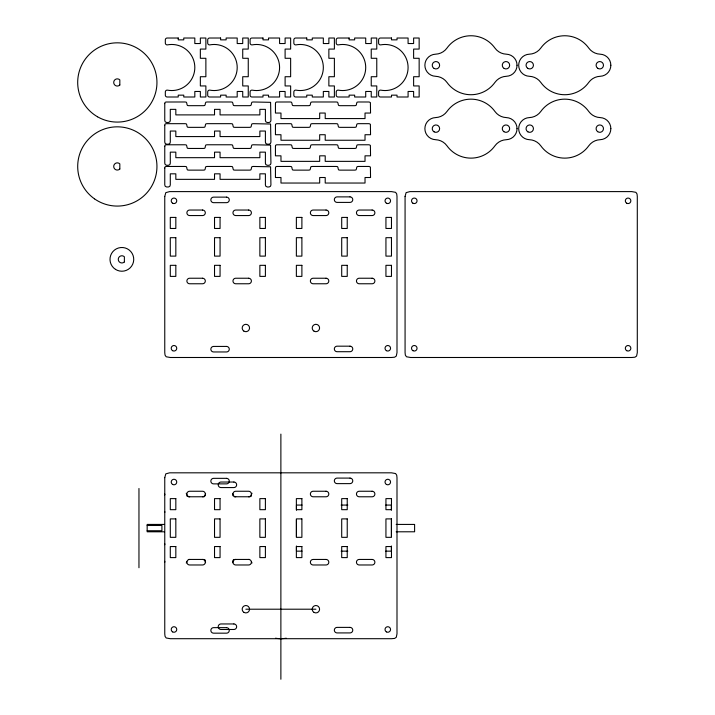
<?xml version="1.0" encoding="UTF-8"?>
<svg xmlns="http://www.w3.org/2000/svg" width="715" height="715" viewBox="0 0 715 715"><rect width="100%" height="100%" fill="white"/><g stroke="black" fill="none" stroke-linecap="round" stroke-linejoin="round"><path stroke-width="1.07" d="M164.763 494.932L164.816 494.065M164.763 544.705L164.816 543.829M186.874 561.74L186.266 562.973M251.403 494.485L252.011 493.252M205.259 495.808L205.554 493.565M233.054 560.229L232.724 562.66M251.34 495.808L250.92 496.541M233.43 559.684L233.93 559.496M204.141 496.755L188.492 496.782M250 496.773L234.136 496.755M302.043 505.076L296.457 505.076L296.457 510.224M341.127 505.076L347.83 505.076M385.796 505.076L391.382 505.076L391.382 510.224M164.513 524.426L147.165 524.426L147.165 531.781L164.513 531.799M396.173 524.426L414.602 524.426L414.602 531.781L396.173 531.799M147.165 525.48L161.912 525.48L161.912 530.745L147.165 530.745M302.043 551.149L296.457 551.149L296.457 546.001M341.127 551.149L347.83 551.149M385.796 551.149L391.382 551.149L391.382 546.001M188.724 559.443L203.471 559.443M234.806 559.443L249.553 559.443M245.862 609.207L315.905 609.207M204.338 559.496L204.839 559.684M186.266 493.252L186.883 495.164M252.011 562.973L251.403 561.74M187.357 496.541L186.972 495.996M232.724 493.565L233.01 495.808M205.554 562.66L205.223 560.229M164.816 512.396L164.763 511.529M164.816 562.16L164.763 561.293M391.382 519.635L391.382 536.59M296.457 519.635L296.457 536.59M280.879 434.112L280.879 679.25M138.96 488.488L138.96 567.737M248.623 559.443A2.762 2.762 0 0 1 251.394 562.213A2.762 2.762 0 0 1 248.623 564.975L235.727 564.975A2.762 2.762 0 0 1 232.965 562.213A2.762 2.762 0 0 1 235.727 559.443M202.551 559.443A2.762 2.762 0 0 1 205.312 562.213A2.762 2.762 0 0 1 202.551 564.975L189.645 564.975A2.762 2.762 0 0 1 186.883 562.213A2.762 2.762 0 0 1 189.645 559.443M189.645 496.782A2.762 2.762 0 0 1 186.883 494.011A2.762 2.762 0 0 1 189.645 491.25L202.551 491.25A2.762 2.762 0 0 1 205.312 494.011A2.762 2.762 0 0 1 202.551 496.782M235.727 496.782A2.762 2.762 0 0 1 232.965 494.011A2.762 2.762 0 0 1 235.727 491.25L248.623 491.25A2.762 2.762 0 0 1 251.394 494.011A2.762 2.762 0 0 1 248.623 496.782M286.25 638.209A29.494 29.494 0 0 1 275.516 638.209M164.763 125.286L164.763 142.097C164.289 145.011 170.769 145.011 170.295 142.097L170.295 131.042L175.827 131.042L175.827 136.574L214.527 136.574L214.527 131.042L220.059 131.042L220.059 136.574L259.867 136.574L259.867 131.042L265.399 131.042L265.399 142.097C264.925 145.011 271.405 145.011 270.931 142.097L270.583 124.017L253.235 123.668C250.143 122.998 252.636 128.03 249.553 127.35L234.806 127.35C231.714 128.03 234.207 122.998 231.115 123.668L207.153 123.668C204.061 122.998 206.564 128.03 203.471 127.35L188.724 127.35C185.632 128.03 188.134 122.998 185.042 123.668L165.943 123.686L165.004 124.142L164.763 125.286M164.763 103.604L164.763 120.415C164.289 123.329 170.769 123.329 170.295 120.415L170.295 109.359L175.827 109.359L175.827 114.892L214.527 114.892L214.527 109.359L220.059 109.359L220.059 114.892L259.867 114.892L259.867 109.359L265.399 109.359L265.399 120.415C264.925 123.329 271.405 123.329 270.931 120.415L270.583 102.334L253.235 101.986C250.143 101.316 252.636 106.347 249.553 105.677L234.806 105.677C231.714 106.347 234.207 101.316 231.115 101.986L207.153 101.986C204.061 101.316 206.564 106.347 203.471 105.677L188.724 105.677C185.632 106.347 188.134 101.316 185.042 101.986L165.943 102.013L165.004 102.46L164.763 103.604M164.763 168.061L164.763 184.881C164.289 187.795 170.769 187.795 170.295 184.881L170.295 173.825L175.827 173.825L175.827 179.349L214.527 179.349L214.527 173.825L220.059 173.825L220.059 179.349L259.867 179.349L259.867 173.825L265.399 173.825L265.399 184.881C264.925 187.795 271.405 187.795 270.931 184.881L270.583 166.792L253.235 166.452C250.143 165.782 252.636 170.805 249.553 170.134L234.806 170.134C231.714 170.805 234.207 165.782 231.115 166.452L207.153 166.452C204.061 165.782 206.564 170.805 203.471 170.134L188.724 170.134C185.632 170.805 188.134 165.782 185.042 166.452L165.943 166.47L165.004 166.926L164.763 168.061M164.763 146.387L164.763 163.199C164.289 166.112 170.769 166.112 170.295 163.199L170.295 152.143L175.827 152.143L175.827 157.675L214.527 157.675L214.527 152.143L220.059 152.143L220.059 157.675L259.867 157.675L259.867 152.143L265.399 152.143L265.399 163.199C264.925 166.112 271.405 166.112 270.931 163.199L270.583 145.118L253.235 144.77C250.143 144.099 252.636 149.131 249.553 148.452L234.806 148.452C231.714 149.131 234.207 144.099 231.115 144.77L207.153 144.77C204.061 144.099 206.564 149.131 203.471 148.452L188.724 148.452C185.632 149.131 188.134 144.099 185.042 144.77L165.943 144.787L165.004 145.243L164.763 146.387M164.763 196.446L164.763 352.647L165.049 355.132L166.175 356.767L170.295 357.491L391.471 357.491L394.644 357.205L396.28 356.07L396.995 352.647L396.995 196.446L396.718 193.962L395.583 192.326L391.471 191.602L169.607 191.611L165.8 192.639L164.763 196.446M164.763 477.656L164.763 633.856L165.049 636.341L166.175 637.977L170.295 638.701L391.471 638.701L394.644 638.415L396.28 637.288L396.995 633.856L396.995 477.656L396.718 475.18L395.583 473.545L391.471 472.821L169.607 472.821L165.8 473.857L164.763 477.656M275.445 125.286L275.445 134.724L280.977 134.724L280.977 140.256L319.685 140.256L319.685 134.724L325.209 134.724L325.209 140.256L365.025 140.256L365.025 134.724L370.549 134.724L370.397 124.285L369.163 123.677L358.385 123.668C355.292 122.998 357.795 128.03 354.703 127.35L339.956 127.35C336.863 128.03 339.357 122.998 336.273 123.668L312.312 123.668C309.22 122.998 311.713 128.03 308.621 127.35L293.874 127.35C290.782 128.03 293.284 122.998 290.192 123.668L276.616 123.686L275.686 124.142L275.445 125.286M275.445 103.604L275.445 113.05L280.977 113.05L280.977 118.574L319.685 118.574L319.685 113.05L325.209 113.05L325.209 118.574L365.025 118.574L365.025 113.05L370.549 113.05L370.397 102.603L369.163 101.995L358.385 101.986C355.292 101.316 357.795 106.347 354.703 105.677L339.956 105.677C336.863 106.347 339.357 101.316 336.273 101.986L312.312 101.986C309.22 101.316 311.713 106.347 308.621 105.677L293.874 105.677C290.782 106.347 293.284 101.316 290.192 101.986L276.616 102.013L275.686 102.46L275.445 103.604M275.445 168.061L275.445 177.508L280.977 177.508L280.977 183.04L319.685 183.04L319.685 177.508L325.209 177.508L325.209 183.04L365.025 183.04L365.025 177.508L370.549 177.508L370.397 167.069L369.163 166.461L358.385 166.452C355.292 165.782 357.795 170.805 354.703 170.134L339.956 170.134C336.863 170.805 339.357 165.782 336.273 166.452L312.312 166.452C309.22 165.782 311.713 170.805 308.621 170.134L293.874 170.134C290.782 170.805 293.284 165.782 290.192 166.452L276.616 166.47L275.686 166.926L275.445 168.061M275.445 146.387L275.445 155.825L280.977 155.825L280.977 161.358L319.685 161.358L319.685 155.825L325.209 155.825L325.209 161.358L365.025 161.358L365.025 155.825L370.549 155.825L370.397 145.386L369.163 144.779L358.385 144.77C355.292 144.099 357.795 149.131 354.703 148.452L339.956 148.452C336.863 149.131 339.357 144.099 336.273 144.77L312.312 144.77C309.22 144.099 311.713 149.131 308.621 148.452L293.874 148.452C290.782 149.131 293.284 144.099 290.192 144.77L276.616 144.787L275.686 145.243L275.445 146.387M405.074 196.446L405.074 352.647L405.351 355.132L406.486 356.767L410.598 357.491L631.774 357.491L634.947 357.205L636.582 356.07L637.297 352.647L637.297 196.446L637.02 193.962L635.885 192.326L631.774 191.602L409.909 191.611L406.102 192.639L405.074 196.446M178.232 38.02L167.176 38.02A1.841 1.841 0 0 0 165.326 39.861L165.326 43.052A1.841 1.841 0 0 0 167.516 44.866A23.041 23.041 0 0 1 194.82 67.505A23.041 23.041 0 0 1 167.516 90.153A1.841 1.841 0 0 0 165.326 91.958L165.326 95.158A1.841 1.841 0 0 0 167.176 96.999L178.232 96.999L178.232 95.158L183.764 95.158L183.764 96.999L194.82 96.999L194.82 91.466L200.352 91.466L200.352 96.999L205.875 96.999L205.875 85.943L200.352 85.943L200.352 76.72L205.875 76.72L205.875 58.29L200.352 58.29L200.352 49.076L205.875 49.076L205.875 38.02L200.352 38.02L200.352 43.544L194.82 43.544L194.82 38.02L183.764 38.02L183.764 39.861L178.232 39.861L178.232 38.02M220.613 38.02L209.549 38.02A1.841 1.841 0 0 0 207.708 39.861L207.708 43.052A1.841 1.841 0 0 0 209.897 44.866A23.041 23.041 0 0 1 237.201 67.505A23.041 23.041 0 0 1 209.897 90.153A1.841 1.841 0 0 0 207.708 91.958L207.708 95.158A1.841 1.841 0 0 0 209.549 96.999L220.613 96.999L220.613 95.158L226.137 95.158L226.137 96.999L237.201 96.999L237.201 91.466L242.725 91.466L242.725 96.999L248.257 96.999L248.257 85.943L242.725 85.943L242.725 76.72L248.257 76.72L248.257 58.29L242.725 58.29L242.725 49.076L248.257 49.076L248.257 38.02L242.725 38.02L242.725 43.544L237.201 43.544L237.201 38.02L226.137 38.02L226.137 39.861L220.613 39.861L220.613 38.02M262.995 38.02L251.93 38.02A1.841 1.841 0 0 0 250.089 39.861L250.089 43.052A1.841 1.841 0 0 0 252.27 44.866A23.041 23.041 0 0 1 279.583 67.505A23.041 23.041 0 0 1 252.27 90.153A1.841 1.841 0 0 0 250.089 91.958L250.089 95.158A1.841 1.841 0 0 0 251.93 96.999L262.995 96.999L262.995 95.158L268.518 95.158L268.518 96.999L279.583 96.999L279.583 91.466L285.106 91.466L285.106 96.999L290.639 96.999L290.639 85.943L285.106 85.943L285.106 76.72L290.639 76.72L290.639 58.29L285.106 58.29L285.106 49.076L290.639 49.076L290.639 38.02L285.106 38.02L285.106 43.544L279.583 43.544L279.583 38.02L268.518 38.02L268.518 39.861L262.995 39.861L262.995 38.02M306.744 38.02L295.679 38.02A1.841 1.841 0 0 0 293.838 39.861L293.838 43.052A1.841 1.841 0 0 0 296.028 44.866A23.041 23.041 0 0 1 323.332 67.505A23.041 23.041 0 0 1 296.028 90.153A1.841 1.841 0 0 0 293.838 91.958L293.838 95.158A1.841 1.841 0 0 0 295.679 96.999L306.744 96.999L306.744 95.158L312.276 95.158L312.276 96.999L323.332 96.999L323.332 91.466L328.864 91.466L328.864 96.999L334.388 96.999L334.388 85.943L328.864 85.943L328.864 76.72L334.388 76.72L334.388 58.29L328.864 58.29L328.864 49.076L334.388 49.076L334.388 38.02L328.864 38.02L328.864 43.544L323.332 43.544L323.332 38.02L312.276 38.02L312.276 39.861L306.744 39.861L306.744 38.02M349.126 38.02L338.061 38.02A1.841 1.841 0 0 0 336.22 39.861L336.22 43.052A1.841 1.841 0 0 0 338.401 44.866A23.041 23.041 0 0 1 365.714 67.505A23.041 23.041 0 0 1 338.401 90.153A1.841 1.841 0 0 0 336.22 91.958L336.22 95.158A1.841 1.841 0 0 0 338.061 96.999L349.126 96.999L349.126 95.158L354.649 95.158L354.649 96.999L365.714 96.999L365.714 91.466L371.237 91.466L371.237 96.999L376.769 96.999L376.769 85.943L371.237 85.943L371.237 76.72L376.769 76.72L376.769 58.29L371.237 58.29L371.237 49.076L376.769 49.076L376.769 38.02L371.237 38.02L371.237 43.544L365.714 43.544L365.714 38.02L354.649 38.02L354.649 39.861L349.126 39.861L349.126 38.02M391.498 38.02L380.443 38.02A1.841 1.841 0 0 0 378.601 39.861L378.601 43.052A1.841 1.841 0 0 0 380.782 44.866A23.041 23.041 0 0 1 408.086 67.505A23.041 23.041 0 0 1 380.782 90.153A1.841 1.841 0 0 0 378.601 91.958L378.601 95.158A1.841 1.841 0 0 0 380.443 96.999L391.498 96.999L391.498 95.158L397.031 95.158L397.031 96.999L408.086 96.999L408.086 91.466L413.619 91.466L413.619 96.999L419.151 96.999L419.151 85.943L413.619 85.943L413.619 76.72L419.151 76.72L419.151 58.29L413.619 58.29L413.619 49.076L419.151 49.076L419.151 38.02L413.619 38.02L413.619 43.544L408.086 43.544L408.086 38.02L397.031 38.02L397.031 39.861L391.498 39.861L391.498 38.02M350.001 196.884L337.096 196.884A2.762 2.762 0 0 0 334.334 199.646A2.762 2.762 0 0 0 337.096 202.408L350.001 202.408A2.762 2.762 0 0 0 352.763 199.646A2.762 2.762 0 0 0 350.001 196.884M226.512 197.134L213.606 197.134A2.762 2.762 0 0 0 210.845 199.896A2.762 2.762 0 0 0 213.606 202.667L226.512 202.667A2.762 2.762 0 0 0 229.274 199.896A2.762 2.762 0 0 0 226.512 197.134M202.551 210.04L189.645 210.04A2.762 2.762 0 0 0 186.883 212.802A2.762 2.762 0 0 0 189.645 215.564L202.551 215.564A2.762 2.762 0 0 0 205.312 212.802A2.762 2.762 0 0 0 202.551 210.04M248.623 210.04L235.727 210.04A2.762 2.762 0 0 0 232.965 212.802A2.762 2.762 0 0 0 235.727 215.564L248.623 215.564A2.762 2.762 0 0 0 251.394 212.802A2.762 2.762 0 0 0 248.623 210.04M326.04 210.04L313.134 210.04A2.762 2.762 0 0 0 310.373 212.802A2.762 2.762 0 0 0 313.134 215.564L326.04 215.564A2.762 2.762 0 0 0 328.802 212.802A2.762 2.762 0 0 0 326.04 210.04M372.122 210.04L359.216 210.04A2.762 2.762 0 0 0 356.454 212.802A2.762 2.762 0 0 0 359.216 215.564L372.122 215.564A2.762 2.762 0 0 0 374.883 212.802A2.762 2.762 0 0 0 372.122 210.04M175.827 217.414L170.295 217.414L170.295 228.469L175.827 228.469L175.827 217.414M220.059 217.414L214.527 217.414L214.527 228.469L220.059 228.469L220.059 217.414M265.399 217.414L259.867 217.414L259.867 228.469L265.399 228.469L265.399 217.414M301.891 217.414L296.368 217.414L296.368 228.469L301.891 228.469L301.891 217.414M347.231 217.414L341.707 217.414L341.707 228.469L347.231 228.469L347.231 217.414M391.471 217.414L385.939 217.414L385.939 228.469L391.471 228.469L391.471 217.414M175.827 237.684L170.295 237.684L170.295 256.113L175.827 256.113L175.827 237.684M220.059 237.684L214.527 237.684L214.527 256.113L220.059 256.113L220.059 237.684M265.399 237.684L259.867 237.684L259.867 256.113L265.399 256.113L265.399 237.684M301.891 237.684L296.368 237.684L296.368 256.113L301.891 256.113L301.891 237.684M347.231 237.684L341.707 237.684L341.707 256.113L347.231 256.113L347.231 237.684M391.471 237.684L385.939 237.684L385.939 256.113L391.471 256.113L391.471 237.684M175.827 265.328L170.295 265.328L170.295 276.392L175.827 276.392L175.827 265.328M220.059 265.328L214.527 265.328L214.527 276.392L220.059 276.392L220.059 265.328M265.399 265.328L259.867 265.328L259.867 276.392L265.399 276.392L265.399 265.328M301.891 265.328L296.368 265.328L296.368 276.392L301.891 276.392L301.891 265.328M347.231 265.328L341.707 265.328L341.707 276.392L347.231 276.392L347.231 265.328M391.471 265.328L385.939 265.328L385.939 276.392L391.471 276.392L391.471 265.328M202.551 278.233L189.645 278.233A2.762 2.762 0 0 0 186.883 280.995A2.762 2.762 0 0 0 189.645 283.766L202.551 283.766A2.762 2.762 0 0 0 205.312 280.995A2.762 2.762 0 0 0 202.551 278.233M248.623 278.233L235.727 278.233A2.762 2.762 0 0 0 232.965 280.995A2.762 2.762 0 0 0 235.727 283.766L248.623 283.766A2.762 2.762 0 0 0 251.394 280.995A2.762 2.762 0 0 0 248.623 278.233M326.04 278.233L313.134 278.233A2.762 2.762 0 0 0 310.373 280.995A2.762 2.762 0 0 0 313.134 283.766L326.04 283.766A2.762 2.762 0 0 0 328.802 280.995A2.762 2.762 0 0 0 326.04 278.233M372.122 278.233L359.216 278.233A2.762 2.762 0 0 0 356.454 280.995A2.762 2.762 0 0 0 359.216 283.766L372.122 283.766A2.762 2.762 0 0 0 374.883 280.995A2.762 2.762 0 0 0 372.122 278.233M350.001 346.176L337.096 346.176A2.762 2.762 0 0 0 334.334 348.938A2.762 2.762 0 0 0 337.096 351.709L350.001 351.709A2.762 2.762 0 0 0 352.763 348.938A2.762 2.762 0 0 0 350.001 346.176M226.512 346.426L213.606 346.426A2.762 2.762 0 0 0 210.845 349.197A2.762 2.762 0 0 0 213.606 351.959L226.512 351.959A2.762 2.762 0 0 0 229.274 349.197A2.762 2.762 0 0 0 226.512 346.426M350.001 478.094L337.096 478.094A2.762 2.762 0 0 0 334.334 480.855A2.762 2.762 0 0 0 337.096 483.626L350.001 483.626A2.762 2.762 0 0 0 352.763 480.855A2.762 2.762 0 0 0 350.001 478.094M226.512 478.344L213.606 478.344A2.762 2.762 0 0 0 210.845 481.115A2.762 2.762 0 0 0 213.606 483.876L226.512 483.876A2.762 2.762 0 0 0 229.274 481.115A2.762 2.762 0 0 0 226.512 478.344M233.885 482.035L220.98 482.035A2.762 2.762 0 0 0 218.218 484.797A2.762 2.762 0 0 0 220.98 487.567L233.885 487.567A2.762 2.762 0 0 0 236.647 484.797A2.762 2.762 0 0 0 233.885 482.035M326.04 491.25L313.134 491.25A2.762 2.762 0 0 0 310.373 494.011A2.762 2.762 0 0 0 313.134 496.782L326.04 496.782A2.762 2.762 0 0 0 328.802 494.011A2.762 2.762 0 0 0 326.04 491.25M372.122 491.25L359.216 491.25A2.762 2.762 0 0 0 356.454 494.011A2.762 2.762 0 0 0 359.216 496.782L372.122 496.782A2.762 2.762 0 0 0 374.883 494.011A2.762 2.762 0 0 0 372.122 491.25M175.827 498.623L170.295 498.623L170.295 509.679L175.827 509.679L175.827 498.623M220.059 498.623L214.527 498.623L214.527 509.679L220.059 509.679L220.059 498.623M265.399 498.623L259.867 498.623L259.867 509.679L265.399 509.679L265.399 498.623M301.891 498.623L296.368 498.623L296.368 509.679L301.891 509.679L301.891 498.623M347.231 498.623L341.707 498.623L341.707 509.679L347.231 509.679L347.231 498.623M391.471 498.623L385.939 498.623L385.939 509.679L391.471 509.679L391.471 498.623M175.827 518.893L170.295 518.893L170.295 537.331L175.827 537.331L175.827 518.893M220.059 518.893L214.527 518.893L214.527 537.331L220.059 537.331L220.059 518.893M265.399 518.893L259.867 518.893L259.867 537.331L265.399 537.331L265.399 518.893M301.891 518.893L296.368 518.893L296.368 537.331L301.891 537.331L301.891 518.893M347.231 518.893L341.707 518.893L341.707 537.331L347.231 537.331L347.231 518.893M391.471 518.893L385.939 518.893L385.939 537.331L391.471 537.331L391.471 518.893M175.827 546.546L170.295 546.546L170.295 557.602L175.827 557.602L175.827 546.546M220.059 546.546L214.527 546.546L214.527 557.602L220.059 557.602L220.059 546.546M265.399 546.546L259.867 546.546L259.867 557.602L265.399 557.602L265.399 546.546M301.891 546.546L296.368 546.546L296.368 557.602L301.891 557.602L301.891 546.546M347.231 546.546L341.707 546.546L341.707 557.602L347.231 557.602L347.231 546.546M391.471 546.546L385.939 546.546L385.939 557.602L391.471 557.602L391.471 546.546M326.04 559.443L313.134 559.443A2.762 2.762 0 0 0 310.373 562.213A2.762 2.762 0 0 0 313.134 564.975L326.04 564.975A2.762 2.762 0 0 0 328.802 562.213A2.762 2.762 0 0 0 326.04 559.443M372.122 559.443L359.216 559.443A2.762 2.762 0 0 0 356.454 562.213A2.762 2.762 0 0 0 359.216 564.975L372.122 564.975A2.762 2.762 0 0 0 374.883 562.213A2.762 2.762 0 0 0 372.122 559.443M233.885 623.954L220.98 623.954A2.762 2.762 0 0 0 218.218 626.724A2.762 2.762 0 0 0 220.98 629.486L233.885 629.486A2.762 2.762 0 0 0 236.647 626.724A2.762 2.762 0 0 0 233.885 623.954M350.001 627.386L337.096 627.386A2.762 2.762 0 0 0 334.334 630.156A2.762 2.762 0 0 0 337.096 632.918L350.001 632.918A2.762 2.762 0 0 0 352.763 630.156A2.762 2.762 0 0 0 350.001 627.386M226.512 627.645L213.606 627.645A2.762 2.762 0 0 0 210.845 630.407A2.762 2.762 0 0 0 213.606 633.168L226.512 633.168A2.762 2.762 0 0 0 229.274 630.407A2.762 2.762 0 0 0 226.512 627.645M124.383 261.931L124.383 256.792A3.593 3.593 0 0 0 119.316 256.828A3.593 3.593 0 0 0 119.316 261.896A3.593 3.593 0 0 0 124.383 261.931M119.825 85.022L119.825 79.892A3.593 3.593 0 0 0 114.758 79.919A3.593 3.593 0 0 0 114.758 84.987A3.593 3.593 0 0 0 119.825 85.022M119.825 169.026L119.825 163.887A3.593 3.593 0 0 0 114.758 163.923A3.593 3.593 0 0 0 114.758 168.99A3.593 3.593 0 0 0 119.825 169.026M115.455 269.349A11.869 11.869 0 0 0 133.723 259.92A11.869 11.869 0 0 0 116.42 248.82A11.869 11.869 0 0 0 115.455 269.349M626.706 350.672A2.762 2.762 0 0 0 630.853 348.276A2.762 2.762 0 0 0 626.706 345.881A2.762 2.762 0 0 0 626.706 350.672M626.706 203.212A2.762 2.762 0 0 0 630.853 200.826A2.762 2.762 0 0 0 626.706 198.43A2.762 2.762 0 0 0 626.706 203.212M412.904 350.672A2.762 2.762 0 0 0 417.051 348.276A2.762 2.762 0 0 0 412.904 345.881A2.762 2.762 0 0 0 412.904 350.672M412.904 203.212A2.762 2.762 0 0 0 417.051 200.826A2.762 2.762 0 0 0 412.904 198.43A2.762 2.762 0 0 0 412.904 203.212M172.601 203.212A2.762 2.762 0 0 0 176.748 200.826A2.762 2.762 0 0 0 172.601 198.43A2.762 2.762 0 0 0 172.601 203.212M172.601 350.672A2.762 2.762 0 0 0 176.748 348.276A2.762 2.762 0 0 0 172.601 345.881A2.762 2.762 0 0 0 172.601 350.672M386.404 203.212A2.762 2.762 0 0 0 390.551 200.826A2.762 2.762 0 0 0 386.404 198.43A2.762 2.762 0 0 0 386.404 203.212M386.404 350.672A2.762 2.762 0 0 0 390.551 348.276A2.762 2.762 0 0 0 386.404 345.881A2.762 2.762 0 0 0 386.404 350.672M243.744 331.009A3.682 3.682 0 0 0 249.535 328.328A3.682 3.682 0 0 0 244.316 324.655A3.682 3.682 0 0 0 243.744 331.009M314.055 331.188A3.682 3.682 0 0 0 319.587 327.997A3.682 3.682 0 0 0 314.055 324.807A3.682 3.682 0 0 0 314.055 331.188M527.625 68.256A3.682 3.682 0 0 0 533.417 65.574A3.682 3.682 0 0 0 528.197 61.892A3.682 3.682 0 0 0 527.625 68.256M597.669 68.256A3.682 3.682 0 0 0 603.46 65.574A3.682 3.682 0 0 0 598.24 61.892A3.682 3.682 0 0 0 597.669 68.256M610.842 65.244A11.056 11.056 0 0 0 600.18 54.188A14.747 14.747 0 0 1 588.731 48.048A29.494 29.494 0 0 0 540.808 48.048A14.747 14.747 0 0 1 529.35 54.188A11.056 11.056 0 0 0 518.688 65.244A11.056 11.056 0 0 0 529.35 76.291A14.747 14.747 0 0 1 540.808 82.431A29.494 29.494 0 0 0 588.731 82.431A14.747 14.747 0 0 1 600.18 76.291A11.056 11.056 0 0 0 610.842 65.244M610.842 128.637A11.056 11.056 0 0 0 600.18 117.591A14.747 14.747 0 0 1 588.731 111.451A29.494 29.494 0 0 0 540.808 111.451A14.747 14.747 0 0 1 529.35 117.591A11.056 11.056 0 0 0 518.688 128.637A11.056 11.056 0 0 0 529.35 139.693A14.747 14.747 0 0 1 540.808 145.833A29.494 29.494 0 0 0 588.731 145.833A14.747 14.747 0 0 1 600.18 139.693A11.056 11.056 0 0 0 610.842 128.637M597.669 131.658A3.682 3.682 0 0 0 603.46 128.968A3.682 3.682 0 0 0 598.24 125.295A3.682 3.682 0 0 0 597.669 131.658M527.902 131.837A3.682 3.682 0 0 0 533.435 128.637A3.682 3.682 0 0 0 527.902 125.447A3.682 3.682 0 0 0 527.902 131.837M434.094 131.837A3.682 3.682 0 0 0 439.627 128.637A3.682 3.682 0 0 0 434.094 125.447A3.682 3.682 0 0 0 434.094 131.837M503.852 131.658A3.682 3.682 0 0 0 509.643 128.968A3.682 3.682 0 0 0 504.424 125.295A3.682 3.682 0 0 0 503.852 131.658M517.034 128.637A11.056 11.056 0 0 0 506.372 117.591A14.747 14.747 0 0 1 494.914 111.451A29.494 29.494 0 0 0 446.991 111.451A14.747 14.747 0 0 1 435.542 117.591A11.056 11.056 0 0 0 424.88 128.637A11.056 11.056 0 0 0 435.542 139.693A14.747 14.747 0 0 1 446.991 145.833A29.494 29.494 0 0 0 494.914 145.833A14.747 14.747 0 0 1 506.372 139.693A11.056 11.056 0 0 0 517.034 128.637M517.034 65.244A11.056 11.056 0 0 0 506.372 54.188A14.747 14.747 0 0 1 494.914 48.048A29.494 29.494 0 0 0 446.991 48.048A14.747 14.747 0 0 1 435.542 54.188A11.056 11.056 0 0 0 424.88 65.244A11.056 11.056 0 0 0 435.542 76.291A14.747 14.747 0 0 1 446.991 82.431A29.494 29.494 0 0 0 494.914 82.431A14.747 14.747 0 0 1 506.372 76.291A11.056 11.056 0 0 0 517.034 65.244M504.129 68.434A3.682 3.682 0 0 0 509.661 65.244A3.682 3.682 0 0 0 504.129 62.044A3.682 3.682 0 0 0 504.129 68.434M434.094 68.434A3.682 3.682 0 0 0 439.627 65.244A3.682 3.682 0 0 0 434.094 62.044A3.682 3.682 0 0 0 434.094 68.434M94.505 198.85A39.629 39.629 0 0 0 156.791 170.018A39.629 39.629 0 0 0 100.672 130.496A39.629 39.629 0 0 0 94.505 198.85M97.508 116.777A39.629 39.629 0 0 0 156.951 82.457A39.629 39.629 0 0 0 97.508 48.137A39.629 39.629 0 0 0 97.508 116.777M172.601 484.43A2.762 2.762 0 0 0 176.748 482.035A2.762 2.762 0 0 0 172.601 479.64A2.762 2.762 0 0 0 172.601 484.43M172.601 631.881A2.762 2.762 0 0 0 176.748 629.486A2.762 2.762 0 0 0 172.601 627.091A2.762 2.762 0 0 0 172.601 631.881M386.404 484.43A2.762 2.762 0 0 0 390.551 482.035A2.762 2.762 0 0 0 386.404 479.64A2.762 2.762 0 0 0 386.404 484.43M386.404 631.881A2.762 2.762 0 0 0 390.551 629.486A2.762 2.762 0 0 0 386.404 627.091A2.762 2.762 0 0 0 386.404 631.881M244.021 612.406A3.682 3.682 0 0 0 249.553 609.207A3.682 3.682 0 0 0 244.021 606.016A3.682 3.682 0 0 0 244.021 612.406M314.055 612.406A3.682 3.682 0 0 0 319.587 609.207A3.682 3.682 0 0 0 314.055 606.016A3.682 3.682 0 0 0 314.055 612.406"/></g></svg>
